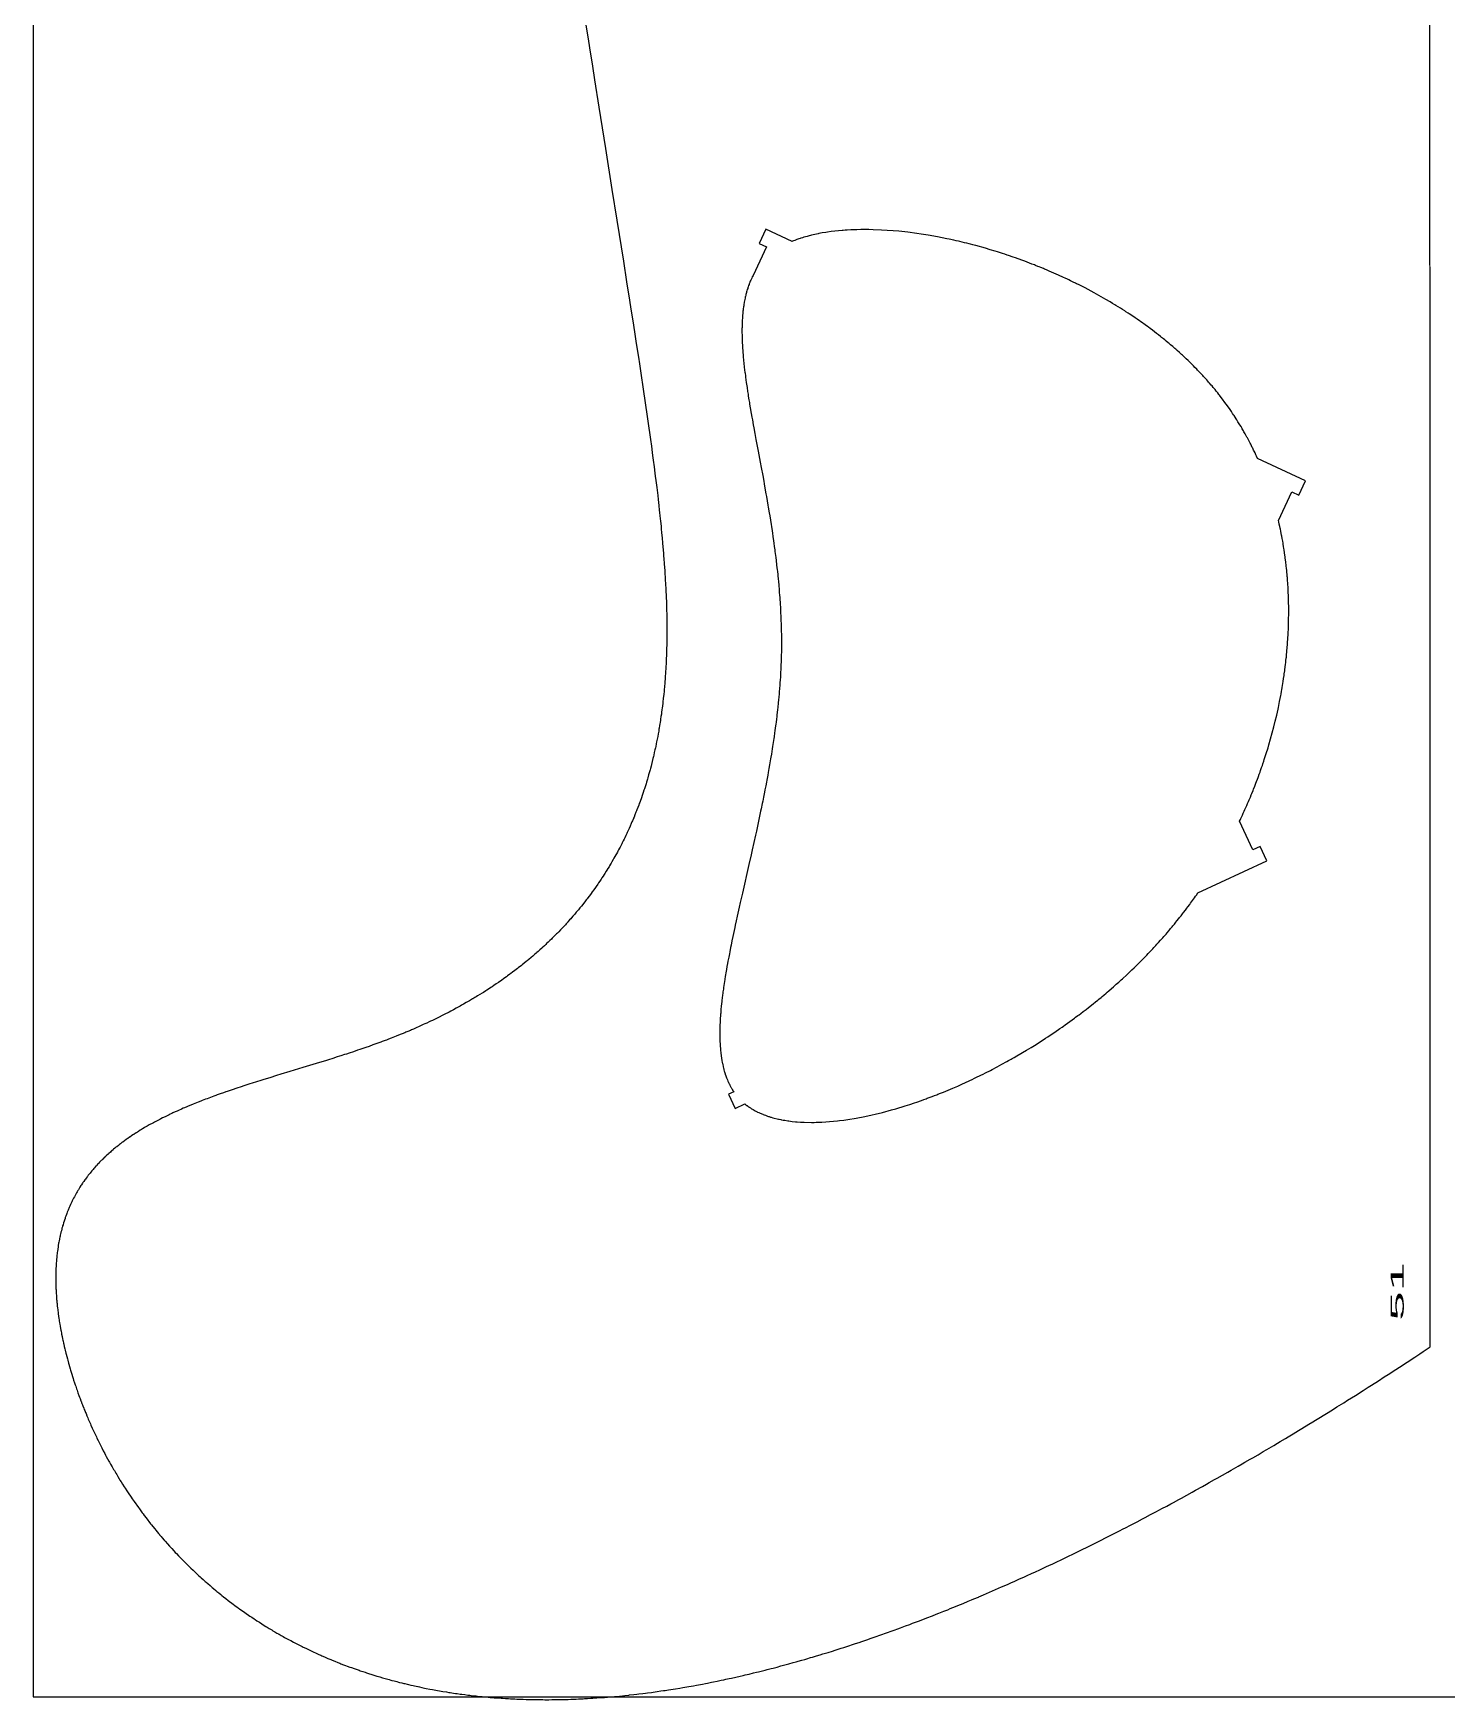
# Model space of a CAD drawing. Header units: metres. Extents: x 260 to 385, y -3 to 248.
# Drawn here: x 260.2 to 313.9, y -2.6 to 60.8 of the extents above; entities that cross this region are included whole.
import ezdxf

# ---------------------------------------------------------------- set-up
doc = ezdxf.new("R2010")
doc.units = ezdxf.units.M
doc.header["$MEASUREMENT"] = 0
doc.layers.add('1', color=7, linetype='Continuous', lineweight=0)
doc.styles.add('Style-ENGINEERING', font='ENGINEERING.shx')

msp = doc.modelspace()

# ---------------------------------------------------------------- linework, layer by layer
at = {"flags": 128}
for points in [[(385.210552, -2.443354), (385.210552, 247.556646), (260.210552, 247.556646), (260.210552, -2.443354), (385.210552, -2.443354)], [(281.215752, 61.100531), (281.299588, 60.580312), (281.355279, 60.233469), (281.466251, 59.539721), (281.549181, 59.019364), (281.714474, 57.978565), (281.961636, 56.417248), (282.208623, 54.855905), (282.39402, 53.684922), (282.641297, 52.123622), (282.764743, 51.342943), (282.874175, 50.648962), (282.928723, 50.301945), (283.010264, 49.781378), (283.091382, 49.260746), (283.131747, 49.000401), (283.212006, 48.479639), (283.251864, 48.219216), (283.304686, 47.871938), (283.330945, 47.698275), (283.370124, 47.43775), (283.421939, 47.090319), (283.447648, 46.916573), (283.485943, 46.655913), (283.53646, 46.308285), (283.53646, 46.308285), (283.561467, 46.134432), (283.598639, 45.873602), (283.647519, 45.525725), (283.671646, 45.351739), (283.707414, 45.090695), (283.738759, 44.858589), (283.754264, 44.74251), (283.777303, 44.568359), (283.811345, 44.307053), (283.841056, 44.074699), (283.855708, 43.95849), (283.877419, 43.784138), (283.90936, 43.522513), (283.933657, 43.318944), (283.945618, 43.217131), (283.963317, 43.064375), (283.989298, 42.835156), (284.008615, 42.660464), (284.01811, 42.573112), (284.032145, 42.442076), (284.05271, 42.245504), (284.07267, 42.048909), (284.082414, 41.950603), (284.097482, 41.795242), (284.104861, 41.717555), (284.115729, 41.601018), (284.131569, 41.426194), (284.146837, 41.251349), (284.15425, 41.163918), (284.167053, 41.008471), (284.17327, 40.930741), (284.18236, 40.814136), (284.195447, 40.639208), (284.207856, 40.464254), (284.213799, 40.376767), (284.223921, 40.221218), (284.228763, 40.143436), (284.235747, 40.026751), (284.245576, 39.851699), (284.254603, 39.676617), (284.258807, 39.589064), (284.266576, 39.413935), (284.270133, 39.326357), (284.275047, 39.194975), (284.2802, 39.039238), (284.282499, 38.961358), (284.285592, 38.844526), (284.288253, 38.727677), (284.28942, 38.669246), (284.291419, 38.552372), (284.29225, 38.493929), (284.293283, 38.406256), (284.294478, 38.250368), (284.294763, 38.172412), (284.294792, 38.055463), (284.294335, 37.938495), (284.293922, 37.880005), (284.292721, 37.763009), (284.291931, 37.704504), (284.290507, 37.616738), (284.288155, 37.499699), (284.286783, 37.441172), (284.284476, 37.353372), (284.280449, 37.221651), (284.276414, 37.107798), (284.2742, 37.050863), (284.270631, 36.965452), (284.264714, 36.837315), (284.258107, 36.70915), (284.254541, 36.645058), (284.246878, 36.516852), (284.242777, 36.452739), (284.236286, 36.356556), (284.23455, 36.331822), (284.226501, 36.221872), (284.222276, 36.166942), (284.215682, 36.084604), (284.205216, 35.961227), (284.194049, 35.838007), (284.1882, 35.776456), (284.175967, 35.653474), (284.169581, 35.592044), (284.15966, 35.499975), (284.145792, 35.37736), (284.138581, 35.316115), (284.127415, 35.224325), (284.115825, 35.13263), (284.109871, 35.086818), (284.093469, 34.964771), (284.08498, 34.903812), (284.071883, 34.812455), (284.058347, 34.721197), (284.051413, 34.675605), (284.037213, 34.584495), (284.029944, 34.538978), (284.018831, 34.470749), (284.003648, 34.380044), (283.995886, 34.334729), (283.984029, 34.266805), (283.965758, 34.165028), (283.946902, 34.063382), (283.937253, 34.012609), (283.917507, 33.911162), (283.90741, 33.860489), (283.891982, 33.784543), (283.87088, 33.6834), (283.860101, 33.63288), (283.843643, 33.557165), (283.818305, 33.443737), (283.79512, 33.343062), (283.783291, 33.292777), (283.765253, 33.217416), (283.737523, 33.104524), (283.708982, 32.991815), (283.694405, 32.935529), (283.667981, 32.83558), (283.654523, 32.78566), (283.634028, 32.710849), (283.602585, 32.598791), (283.570295, 32.486922), (283.55383, 32.431059), (283.520256, 32.319478), (283.503145, 32.26376), (283.477069, 32.180275), (283.442201, 32.07119), (283.424448, 32.01672), (283.397417, 31.935103), (283.369902, 31.853595), (283.355961, 31.812882), (283.327713, 31.731539), (283.313404, 31.690908), (283.291708, 31.630015), (283.262346, 31.54892), (283.247478, 31.508415), (283.22494, 31.44771), (283.1906, 31.356772), (283.159537, 31.276059), (283.143813, 31.235745), (283.119987, 31.175328), (283.083705, 31.084824), (283.046764, 30.994467), (283.028046, 30.949344), (283.023252, 30.937857), (282.987178, 30.852312), (282.968946, 30.809664), (282.941355, 30.745846), (282.899419, 30.650466), (282.856826, 30.555503), (282.835283, 30.508179), (282.791702, 30.413842), (282.769665, 30.36683), (282.736301, 30.296508), (282.69124, 30.203111), (282.668462, 30.156568), (282.633987, 30.086951), (282.599142, 30.017568), (282.581581, 29.982965), (282.541571, 29.905018), (282.514636, 29.85322), (282.496563, 29.818762), (282.460136, 29.750024), (282.432571, 29.698625), (282.414077, 29.664433), (282.376811, 29.596228), (282.358037, 29.562213), (282.320211, 29.494362), (282.282011, 29.426748), (282.256337, 29.381804), (282.204491, 29.29223), (282.175037, 29.24203), (282.155284, 29.208637), (282.115498, 29.142028), (282.095465, 29.108813), (282.055119, 29.04256), (282.0144, 28.976543), (281.987047, 28.932663), (281.931843, 28.845219), (281.91097, 28.812536), (281.868945, 28.747348), (281.826547, 28.682396), (281.798075, 28.639226), (281.740632, 28.553202), (281.697115, 28.48896), (281.667896, 28.446263), (281.608961, 28.361185), (281.579244, 28.318804), (281.519314, 28.234357), (281.458721, 28.150331), (281.417957, 28.094547), (281.390617, 28.057461), (281.335545, 27.98354), (281.28867, 27.921427), (281.265093, 27.890459), (281.229552, 27.844118), (281.175847, 27.774857), (281.121669, 27.705896), (281.094402, 27.671527), (281.046997, 27.612302), (281.046997, 27.612302), (281.023161, 27.582774), (280.987242, 27.538587), (280.93299, 27.472542), (280.87829, 27.406782), (280.850772, 27.374008), (280.795399, 27.308675), (280.767545, 27.276114), (280.725552, 27.227408), (280.669168, 27.162714), (280.640807, 27.130475), (280.598055, 27.082249), (280.533452, 27.010211), (280.525105, 27.000975), (280.472076, 26.942682), (280.436568, 26.904013), (280.36518, 26.827132), (280.329302, 26.788921), (280.257177, 26.712953), (280.184564, 26.637589), (280.135886, 26.58768), (280.103314, 26.554555), (280.037886, 26.488658), (279.975553, 26.426661), (279.933809, 26.385562), (279.905896, 26.358266), (279.849872, 26.30392), (279.80768, 26.263376), (279.77947, 26.236448), (279.722852, 26.182836), (279.694444, 26.156152), (279.637433, 26.103027), (279.580162, 26.050224), (279.541837, 26.0152), (279.464842, 25.945578), (279.399523, 25.887274), (279.355796, 25.848628), (279.326565, 25.822963), (279.267913, 25.771868), (279.223757, 25.733752), (279.194241, 25.70844), (279.13502, 25.658048), (279.045717, 25.583044), (278.98587, 25.533427), (278.945833, 25.50052), (278.865431, 25.435115), (278.79725, 25.380351), (278.751623, 25.344055), (278.659957, 25.271973), (278.613919, 25.236187), (278.521434, 25.165119), (278.428408, 25.094721), (278.36609, 25.04816), (278.324413, 25.017283), (278.240741, 24.955922), (278.193491, 24.921634), (278.098594, 24.853551), (278.003169, 24.786121), (277.939261, 24.741527), (277.896527, 24.711958), (277.810751, 24.6532), (277.713763, 24.587702), (277.648819, 24.544391), (277.605396, 24.515673), (277.518248, 24.458612), (277.452623, 24.416142), (277.408748, 24.387983), (277.3207, 24.332035), (277.276526, 24.304246), (277.187884, 24.249032), (277.098848, 24.194306), (277.039273, 24.15809), (276.99946, 24.134065), (276.919605, 24.086299), (276.908923, 24.079952), (276.871309, 24.057682), (276.795955, 24.013434), (276.720434, 23.969573), (276.669995, 23.940546), (276.568899, 23.883), (276.492886, 23.840282), (276.442121, 23.812012), (276.340377, 23.755967), (276.2894, 23.728191), (276.187234, 23.673126), (276.084791, 23.618705), (276.016343, 23.582779), (275.970644, 23.558984), (275.879086, 23.511765), (275.800853, 23.471894), (275.748613, 23.445509), (275.64393, 23.39321), (275.591489, 23.367293), (275.486407, 23.315919), (275.381063, 23.265155), (275.31069, 23.231648), (275.26371, 23.209457), (275.169599, 23.165428), (275.090037, 23.128641), (275.036917, 23.104298), (274.93049, 23.056048), (274.877183, 23.03214), (274.770385, 22.98475), (274.663344, 22.937925), (274.591849, 22.90702), (274.544126, 22.886553), (274.448541, 22.845947), (274.377852, 22.816246), (274.33067, 22.796575), (274.236173, 22.757543), (274.188858, 22.738181), (274.094097, 22.699763), (273.999161, 22.661749), (273.935775, 22.636629), (273.808774, 22.586918), (273.716738, 22.551402), (273.634799, 22.520131), (273.580107, 22.499437), (273.470568, 22.458408), (273.415724, 22.438067), (273.305889, 22.397725), (273.195867, 22.357819), (273.122418, 22.331449), (272.975288, 22.279246), (272.856104, 22.237537), (272.776546, 22.209968), (272.617194, 22.155377), (272.537406, 22.128342), (272.377617, 22.074763), (272.217563, 22.0218), (272.110722, 21.98681), (272.039437, 21.963617), (271.896737, 21.917533), (271.849587, 21.902402), (271.765731, 21.875603), (271.5979, 21.822367), (271.429926, 21.769574), (271.317872, 21.734598), (271.093614, 21.665104), (270.967394, 21.626245), (270.714825, 21.548926), (270.46213, 21.471992), (269.956586, 21.318601), (269.619623, 21.216138), (269.451211, 21.164691), (269.198728, 21.087105), (268.974477, 21.017591), (268.862428, 20.982599), (268.694466, 20.929769), (268.526652, 20.876481), (268.442807, 20.849647), (268.293859, 20.801602), (268.219442, 20.777405), (268.107892, 20.740876), (267.94075, 20.685521), (267.773844, 20.629438), (267.690486, 20.601104), (267.579446, 20.563003), (267.523973, 20.54381), (267.440824, 20.514834), (267.316241, 20.470934), (267.205651, 20.431452), (267.15041, 20.411541), (267.067621, 20.381455), (266.943605, 20.335811), (266.819799, 20.289521), (266.757978, 20.266123), (266.634507, 20.218801), (266.572859, 20.19487), (266.480502, 20.158622), (266.353095, 20.107809), (266.289546, 20.082098), (266.194424, 20.043137), (266.099551, 20.003688), (266.05221, 19.983776), (265.957726, 19.943564), (265.910584, 19.923261), (265.840002, 19.892554), (265.732752, 19.845165), (265.67927, 19.821193), (265.599229, 19.784877), (265.519412, 19.748123), (265.479589, 19.729577), (265.408939, 19.696324), (265.373684, 19.679559), (265.320891, 19.654237), (265.241909, 19.615849), (265.163179, 19.576967), (265.123912, 19.557336), (265.054265, 19.522117), (265.019522, 19.504352), (264.967507, 19.477506), (264.889718, 19.436784), (264.812213, 19.395504), (264.77357, 19.37465), (264.705055, 19.337218), (264.670887, 19.318327), (264.619748, 19.289767), (264.543302, 19.246417), (264.543302, 19.246417), (264.467176, 19.202439), (264.429236, 19.180209), (264.361993, 19.140287), (264.328472, 19.120128), (264.27832, 19.08964), (264.203385, 19.043332), (264.128811, 18.996317), (264.091662, 18.972539), (264.026879, 18.930484), (263.994597, 18.909242), (263.946313, 18.877104), (263.874208, 18.828271), (263.86394, 18.821232), (263.807362, 18.782066), (263.779214, 18.762332), (263.737169, 18.732541), (263.674505, 18.687419), (263.612332, 18.641768), (263.581433, 18.618742), (263.520012, 18.572283), (263.489493, 18.548848), (263.443955, 18.513435), (263.382743, 18.464965), (263.352342, 18.44051), (263.306997, 18.40355), (263.261967, 18.366252), (263.23957, 18.347476), (263.195016, 18.309666), (263.17286, 18.29063), (263.139778, 18.261914), (263.081421, 18.210372), (263.052464, 18.184363), (263.009307, 18.145049), (262.96649, 18.105371), (262.945209, 18.085393), (262.902908, 18.04516), (262.881887, 18.024903), (262.850521, 17.99434), (262.813604, 17.957841), (262.795252, 17.939477), (262.767856, 17.911789), (262.727064, 17.869931), (262.686637, 17.82768), (262.666563, 17.806405), (262.626693, 17.763555), (262.606899, 17.741978), (262.577386, 17.709422), (262.535135, 17.661989), (262.514179, 17.638089), (262.482959, 17.60201), (262.436615, 17.547368), (262.390863, 17.492091), (262.368211, 17.464212), (262.323359, 17.407966), (262.301162, 17.379597), (262.268155, 17.336734), (262.252214, 17.315734), (262.220663, 17.273572), (262.189551, 17.231195), (262.169054, 17.202824), (262.128645, 17.145796), (262.09885, 17.102774), (262.07923, 17.073973), (262.040573, 17.016086), (262.021537, 16.986999), (261.984046, 16.92854), (261.947332, 16.869701), (261.923287, 16.830264), (261.907448, 16.803879), (261.876229, 16.750884), (261.854419, 16.713047), (261.84005, 16.687739), (261.811722, 16.636921), (261.797763, 16.611412), (261.770255, 16.560193), (261.743293, 16.508706), (261.72562, 16.474234), (261.713973, 16.451187), (261.691, 16.404934), (261.67195, 16.365745), (261.659419, 16.339536), (261.634763, 16.286919), (261.622638, 16.260511), (261.598792, 16.207498), (261.575485, 16.15422), (261.560245, 16.118556), (261.550218, 16.094714), (261.530481, 16.046876), (261.520498, 16.022199), (261.500867, 15.97268), (261.481681, 15.922943), (261.469138, 15.889664), (261.444643, 15.822816), (261.426788, 15.772426), (261.415131, 15.738713), (261.392404, 15.670999), (261.381334, 15.636998), (261.359779, 15.568709), (261.339003, 15.500038), (261.325583, 15.454047), (261.316828, 15.423292), (261.299776, 15.361557), (261.298149, 15.355532), (261.290638, 15.327402), (261.27603, 15.271105), (261.261966, 15.214759), (261.252889, 15.177168), (261.24697, 15.152096), (261.235445, 15.101922), (261.225897, 15.058886), (261.219699, 15.03018), (261.207701, 14.972731), (261.2019, 14.943989), (261.190688, 14.886469), (261.179993, 14.828902), (261.173147, 14.790499), (261.160125, 14.71363), (261.15319, 14.670356), (261.14872, 14.641493), (261.140147, 14.583733), (261.136042, 14.554837), (261.128192, 14.497011), (261.120817, 14.439142), (261.116162, 14.400539), (261.10747, 14.323277), (261.102939, 14.279785), (261.100061, 14.250777), (261.094642, 14.19273), (261.0921, 14.163691), (261.087349, 14.105584), (261.083036, 14.047437), (261.080403, 14.00865), (261.075708, 13.931024), (261.073399, 13.887329), (261.071991, 13.858188), (261.069488, 13.799876), (261.068392, 13.770706), (261.066508, 13.712338), (261.06503, 13.653933), (261.064269, 13.614976), (261.063278, 13.537015), (261.062987, 13.471185), (261.063066, 13.427274), (261.063875, 13.339393), (261.064601, 13.295423), (261.066688, 13.207424), (261.069611, 13.119348), (261.072018, 13.060588), (261.073824, 13.021396), (261.077913, 12.942967), (261.078618, 12.930555), (261.081163, 12.887825), (261.086797, 12.802488), (261.09314, 12.717312), (261.097755, 12.660616), (261.101002, 12.622856), (261.107895, 12.54743), (261.112139, 12.503688), (261.12115, 12.416325), (261.130848, 12.329119), (261.137687, 12.271067), (261.14241, 12.232403), (261.152244, 12.155163), (261.158, 12.111766), (261.169989, 12.025082), (261.182602, 11.938541), (261.191353, 11.880924), (261.197336, 11.842548), (261.209657, 11.765875), (261.216793, 11.722793), (261.2315, 11.636729), (261.246781, 11.550796), (261.257281, 11.493578), (261.264419, 11.455464), (261.27902, 11.379311), (261.287422, 11.336518), (261.304627, 11.251024), (261.322361, 11.16565), (261.334473, 11.1088), (261.342675, 11.070929), (261.35938, 10.995255), (261.368952, 10.952729), (261.388469, 10.867762), (261.408483, 10.782908), (261.422098, 10.7264), (261.44998, 10.613534), (261.460658, 10.57126), (261.482374, 10.486794), (261.504568, 10.402437), (261.519628, 10.346259), (261.550377, 10.234047), (261.562123, 10.192016), (261.585965, 10.108035), (261.610272, 10.024159), (261.626734, 9.968301), (261.660271, 9.856725), (261.673058, 9.814931), (261.698974, 9.731423), (261.698974, 9.731423), (261.725345, 9.648018), (261.743178, 9.592473), (261.779448, 9.481519), (261.804557, 9.40621), (261.821502, 9.35605), (261.855884, 9.255844), (261.87332, 9.205796), (261.908683, 9.105813), (261.944699, 9.00598), (261.969071, 8.939506), (261.98548, 8.895227), (262.018682, 8.806757), (262.023067, 8.795183), (262.056944, 8.706598), (262.079782, 8.64769), (262.095119, 8.608485), (262.126064, 8.530231), (262.149506, 8.471679), (262.165246, 8.43271), (262.196992, 8.354928), (262.212998, 8.316115), (262.245274, 8.238646), (262.277903, 8.161382), (262.29985, 8.109988), (262.34421, 8.007473), (262.379359, 7.927497), (262.403001, 7.874304), (262.450788, 7.768211), (262.474933, 7.715312), (262.523722, 7.609808), (262.573177, 7.504694), (262.606515, 7.434835), (262.628904, 7.388358), (262.674074, 7.295635), (262.712591, 7.217637), (262.738475, 7.16576), (262.790736, 7.062294), (262.817113, 7.010706), (262.870359, 6.907819), (262.924262, 6.805318), (262.96056, 6.737197), (262.984921, 6.691878), (263.034031, 6.601468), (263.083656, 6.511361), (263.108662, 6.466422), (263.146414, 6.399154), (263.203586, 6.298573), (263.261412, 6.198375), (263.29057, 6.148421), (263.349377, 6.048799), (263.379026, 5.999133), (263.423805, 5.924813), (263.477355, 5.83701), (263.504323, 5.793223), (263.545019, 5.727684), (263.60661, 5.629698), (263.668858, 5.532097), (263.700229, 5.483442), (263.763466, 5.386422), (263.795331, 5.338057), (263.843439, 5.265692), (263.900938, 5.180209), (263.929884, 5.137582), (263.973548, 5.073787), (264.039599, 4.97842), (264.106317, 4.883444), (264.139926, 4.836103), (264.207647, 4.741717), (264.241759, 4.694671), (264.293242, 4.624288), (264.35282, 4.543752), (264.382796, 4.503594), (264.427996, 4.443496), (264.496328, 4.35366), (264.565298, 4.2642), (264.600024, 4.219611), (264.669958, 4.130717), (264.705167, 4.086411), (264.758283, 4.020132), (264.829673, 3.932092), (264.865612, 3.888216), (264.919826, 3.82258), (264.974408, 3.757161), (265.001837, 3.724533), (265.009817, 3.715071), (265.068515, 3.645895), (265.10782, 3.599984), (265.186844, 3.50866), (265.226563, 3.463246), (265.306415, 3.372913), (265.386816, 3.283238), (265.440723, 3.22382), (265.476796, 3.18437), (265.549266, 3.105859), (265.608882, 3.042007), (265.648787, 2.999631), (265.728981, 2.915341), (265.769271, 2.873426), (265.850235, 2.790056), (265.931711, 2.707299), (265.986312, 2.652468), (266.02284, 2.616064), (266.096197, 2.54362), (266.158406, 2.482871), (266.200038, 2.442562), (266.283685, 2.362402), (266.3257, 2.322551), (266.410111, 2.243306), (266.495032, 2.16467), (266.551929, 2.112585), (266.589986, 2.078012), (266.666402, 2.009227), (266.743219, 1.940922), (266.781779, 1.90695), (266.839806, 1.856218), (266.927272, 1.780627), (267.015246, 1.705645), (267.059424, 1.668382), (267.148161, 1.594313), (267.192721, 1.557507), (267.259799, 1.502583), (267.33967, 1.437932), (267.379756, 1.405787), (267.440074, 1.357795), (267.530976, 1.286315), (267.622388, 1.215446), (267.668285, 1.18024), (267.760462, 1.110286), (267.806742, 1.075539), (267.876402, 1.023704), (267.959334, 0.962715), (268.000951, 0.932402), (268.063567, 0.88716), (268.157918, 0.819807), (268.252781, 0.753067), (268.300405, 0.719928), (268.396039, 0.65411), (268.444048, 0.621432), (268.516304, 0.572703), (268.601417, 0.515993), (268.644123, 0.487818), (268.708369, 0.445778), (268.80516, 0.383222), (268.902457, 0.321273), (268.951296, 0.290526), (269.049354, 0.229488), (269.098575, 0.199197), (269.172643, 0.154046), (269.271848, 0.094378), (269.321641, 0.064773), (269.396571, 0.020651), (269.471789, -0.023126), (269.509506, -0.044885), (269.520238, -0.051054), (269.558425, -0.072918), (269.63492, -0.116326), (269.711575, -0.159308), (269.762768, -0.187728), (269.865368, -0.244002), (269.942504, -0.285716), (269.994017, -0.313293), (270.097253, -0.367887), (270.148977, -0.394906), (270.252634, -0.44839), (270.35657, -0.501137), (270.426015, -0.535895), (270.47238, -0.558887), (270.565273, -0.604438), (270.643821, -0.642426), (270.696272, -0.667525), (270.801379, -0.717182), (270.854035, -0.741741), (270.959551, -0.790321), (271.065337, -0.838186), (271.136011, -0.8697), (271.183194, -0.890535), (271.277718, -0.931784), (271.357637, -0.966154), (271.410999, -0.988848), (271.517924, -1.033708), (271.571486, -1.055876), (271.678809, -1.099688), (271.786395, -1.142804), (271.858265, -1.171163), (271.906243, -1.189898), (272.002354, -1.22696), (272.083608, -1.257808), (272.137858, -1.278159), (272.246554, -1.318348), (272.300999, -1.338186), (272.410082, -1.377352), (272.519422, -1.415839), (272.592458, -1.441121), (272.641212, -1.457809), (272.738871, -1.490787), (272.821427, -1.518199), (272.876544, -1.536264), (272.986968, -1.571893), (272.986968, -1.571893), (273.042274, -1.589457), (273.153077, -1.624086), (273.26413, -1.658053), (273.338305, -1.680329), (273.387817, -1.695017), (273.486989, -1.724004), (273.535872, -1.738079), (273.633781, -1.765855), (273.73188, -1.793129), (273.797385, -1.811034), (273.841101, -1.822848), (273.928646, -1.84618), (274.027312, -1.871959), (274.093193, -1.888869), (274.13716, -1.90002), (274.225206, -1.92203), (274.291337, -1.938282), (274.33547, -1.948995), (274.423848, -1.970129), (274.468091, -1.980551), (274.556689, -2.001104), (274.645433, -2.021271), (274.704676, -2.034501), (274.823358, -2.060448), (274.835442, -2.063049), (274.885126, -2.073662), (274.98451, -2.094505), (275.083913, -2.114843), (275.150193, -2.128123), (275.282778, -2.154016), (275.38224, -2.172858), (275.448559, -2.185146), (275.581222, -2.209068), (275.647566, -2.220706), (275.780281, -2.243337), (275.913028, -2.265118), (276.001546, -2.279169), (276.060565, -2.28833), (276.178625, -2.306157), (276.264792, -2.318754), (276.322245, -2.326959), (276.437169, -2.34291), (276.494641, -2.350657), (276.609601, -2.365697), (276.724586, -2.380135), (276.801255, -2.389428), (276.852374, -2.395476), (276.954626, -2.407222), (277.040915, -2.416771), (277.098449, -2.422954), (277.213533, -2.434883), (277.271084, -2.440629), (277.386203, -2.45169), (277.501345, -2.462178), (277.578119, -2.468854), (277.629307, -2.473164), (277.731697, -2.48145), (277.818102, -2.488097), (277.875712, -2.492354), (277.990949, -2.50045), (278.048576, -2.504291), (278.163846, -2.51156), (278.279138, -2.518282), (278.356011, -2.522461), (278.407265, -2.525114), (278.509787, -2.5301), (278.596302, -2.533978), (278.653985, -2.536396), (278.769368, -2.540835), (278.827067, -2.542856), (278.942482, -2.546504), (279.057917, -2.54963), (279.134885, -2.551425), (279.186202, -2.552494), (279.288849, -2.554326), (279.346595, -2.555179), (279.462102, -2.556502), (279.577629, -2.557318), (279.654658, -2.557581), (279.808743, -2.557437), (279.92433, -2.556748), (280.001399, -2.556012), (280.155563, -2.553885), (280.232658, -2.552494), (280.386874, -2.549064), (280.541125, -2.544775), (280.643977, -2.541441), (280.712554, -2.53901), (280.849727, -2.533647), (280.936545, -2.529911), (280.99443, -2.527274), (281.110214, -2.521649), (281.168112, -2.518662), (281.283924, -2.51234), (281.399753, -2.505557), (281.476983, -2.50078), (281.631467, -2.490619), (281.767271, -2.481023), (281.85782, -2.474282), (281.918192, -2.469636), (282.038951, -2.45998), (282.129533, -2.452422), (282.189927, -2.447234), (282.310728, -2.436498), (282.371136, -2.430951), (282.491966, -2.419503), (282.612815, -2.407583), (282.693391, -2.399376), (282.854567, -2.382341), (282.879048, -2.379682), (283.044843, -2.361177), (283.155242, -2.348378), (283.228785, -2.339642), (283.375733, -2.321685), (283.485825, -2.307797), (283.559164, -2.29834), (283.705709, -2.278951), (283.778915, -2.269022), (283.925197, -2.248698), (284.071306, -2.227759), (284.168617, -2.213461), (284.233449, -2.20378), (284.363013, -2.184062), (284.448962, -2.170711), (284.620688, -2.143392), (284.792185, -2.115259), (284.90639, -2.096057), (284.982472, -2.083058), (285.134504, -2.056592), (285.305333, -2.026076), (285.419097, -2.005302), (285.494886, -1.991261), (285.646338, -1.962728), (285.759816, -1.940934), (285.835416, -1.926219), (285.986491, -1.896345), (286.061967, -1.881189), (286.212796, -1.850439), (286.363464, -1.819113), (286.46382, -1.797911), (286.530684, -1.783637), (286.66432, -1.754755), (286.748822, -1.736249), (286.917678, -1.698713), (287.086339, -1.66048), (287.198672, -1.634609), (287.273514, -1.617193), (287.423084, -1.581959), (287.591172, -1.541686), (287.703126, -1.514466), (287.777717, -1.496156), (287.926788, -1.459147), (288.038497, -1.431051), (288.112924, -1.41216), (288.261671, -1.373997), (288.335992, -1.354726), (288.484527, -1.315807), (288.632923, -1.27639), (288.731776, -1.249838), (288.929299, -1.196081), (289.095772, -1.150055), (289.206658, -1.119033), (289.280541, -1.098203), (289.428207, -1.056188), (289.53887, -1.024368), (289.612604, -1.003008), (289.759974, -0.959941), (289.833611, -0.938234), (289.980787, -0.894477), (290.127836, -0.850265), (290.225798, -0.82054), (290.421555, -0.760493), (290.586553, -0.709215), (290.696465, -0.674721), (290.769701, -0.651589), (290.916082, -0.604999), (291.025789, -0.569774), (291.098889, -0.546156), (291.244999, -0.498602), (291.318009, -0.474666), (291.463942, -0.426478), (291.609757, -0.377873), (291.706902, -0.345239), (291.901039, -0.279423), (292.064684, -0.223327), (292.173701, -0.185646), (292.246344, -0.1604), (292.391545, -0.109608), (292.500372, -0.071253), (292.572889, -0.04556), (292.717841, 0.006121), (292.790276, 0.032108), (292.935063, 0.084372), (293.079743, 0.137022), (293.176136, 0.172334), (293.368781, 0.243464), (293.531179, 0.304001), (293.63937, 0.344621), (293.63937, 0.344621), (293.855577, 0.426487), (293.963594, 0.46773), (294.179455, 0.55083), (294.395087, 0.634743), (294.538717, 0.691131), (294.634414, 0.72892), (294.825678, 0.804967), (294.97181, 0.863535), (295.069175, 0.902781), (295.263772, 0.981748), (295.361003, 1.021469), (295.555334, 1.101381), (295.749491, 1.181914), (295.878832, 1.235946), (295.965017, 1.272118), (296.137287, 1.344822), (296.159831, 1.354376), (296.332538, 1.427871), (296.447543, 1.477107), (296.677238, 1.576148), (296.791929, 1.62595), (297.021002, 1.726113), (297.249667, 1.827012), (297.401887, 1.894682), (297.503268, 1.939974), (297.705797, 2.030979), (297.864081, 2.102591), (297.9695, 2.150521), (298.180089, 2.246829), (298.28526, 2.295205), (298.495358, 2.3924), (298.705134, 2.490177), (298.844807, 2.555682), (298.937845, 2.599493), (299.123733, 2.687451), (299.280385, 2.762011), (299.384723, 2.811893), (299.59317, 2.91207), (299.697279, 2.962365), (299.905271, 3.063364), (300.112965, 3.164902), (300.251262, 3.232891), (300.343389, 3.278347), (300.527468, 3.369573), (300.682608, 3.446865), (300.785944, 3.498556), (300.992404, 3.602322), (301.095528, 3.654397), (301.301565, 3.758926), (301.507324, 3.863957), (301.644344, 3.934254), (301.735623, 3.981241), (301.91802, 4.075505), (302.071752, 4.155339), (302.174157, 4.208713), (302.378767, 4.315821), (302.480972, 4.369553), (302.685188, 4.477373), (302.889144, 4.585661), (303.024971, 4.658112), (303.11546, 4.706526), (303.296287, 4.803627), (303.448704, 4.885835), (303.550238, 4.940782), (303.753118, 5.051012), (303.854466, 5.106295), (304.056977, 5.217193), (304.259245, 5.32853), (304.393956, 5.402997), (304.663059, 5.552507), (304.814245, 5.636941), (304.914961, 5.693363), (305.11622, 5.806524), (305.216762, 5.863261), (305.417673, 5.977049), (305.618355, 6.09125), (305.752017, 6.167613), (306.01904, 6.320879), (306.169066, 6.407407), (306.269014, 6.465217), (306.468745, 6.581136), (306.568528, 6.639245), (306.767932, 6.755755), (306.967119, 6.872657), (307.099791, 6.950807), (307.364852, 7.107618), (307.513783, 7.196123), (307.613005, 7.255245), (307.811293, 7.37377), (307.910359, 7.433173), (308.108337, 7.552259), (308.30611, 7.671715), (308.437845, 7.751557), (308.701047, 7.911726), (308.848941, 8.002103), (308.947475, 8.062468), (309.144395, 8.183464), (309.242781, 8.244096), (309.439406, 8.365626), (309.635836, 8.487507), (309.766682, 8.568955), (310.028117, 8.732314), (310.175026, 8.824472), (310.468523, 9.009366), (310.761598, 9.195023), (310.956749, 9.319215), (311.086747, 9.402194), (311.346499, 9.568595), (311.565412, 9.709451), (311.711227, 9.803584), (312.002554, 9.992399), (312.148066, 10.087079), (312.438792, 10.276979), (312.729122, 10.467594), (312.922457, 10.595064), (313.051251, 10.680219), (313.308609, 10.850942), (313.305774, 93.049623)], [(286.838737, 20.550744), (286.635505, 20.455975), (286.889076, 19.912191), (287.264682, 20.087339), (287.28647, 20.06987), (287.301144, 20.05835), (287.330845, 20.035615), (287.345872, 20.024399), (287.376277, 20.002271), (287.407147, 19.980547), (287.427985, 19.966288), (287.470274, 19.938308), (287.486342, 19.927999), (287.51882, 19.907683), (287.551751, 19.887768), (287.573955, 19.874714), (287.61896, 19.849138), (287.653233, 19.830422), (287.676327, 19.818166), (287.723101, 19.794184), (287.74678, 19.782458), (287.794714, 19.759535), (287.843413, 19.737315), (287.943082, 19.69498), (287.962103, 19.687354), (288.000459, 19.672396), (288.039229, 19.65783), (288.065305, 19.648338), (288.118004, 19.629874), (288.158003, 19.616481), (288.184893, 19.607769), (288.239208, 19.590864), (288.266632, 19.582671), (288.322007, 19.566801), (288.378079, 19.551619), (288.49229, 19.523314), (288.535821, 19.513405), (288.565052, 19.507013), (288.624015, 19.494739), (288.653746, 19.488857), (288.713701, 19.477602), (288.774309, 19.467026), (288.897456, 19.447901), (288.92864, 19.443541), (288.99148, 19.435325), (289.054942, 19.42778), (289.183709, 19.414697), (289.248999, 19.409157), (289.381362, 19.400068), (289.516056, 19.393627), (289.792223, 19.388639), (289.827364, 19.388752), (289.898048, 19.389466), (289.969264, 19.390831), (290.11327, 19.395506), (290.186045, 19.398813), (290.333106, 19.407359), (290.482138, 19.41847), (290.785902, 19.448339), (290.862991, 19.457391), (291.018502, 19.477384), (291.175743, 19.499887), (291.495204, 19.552377), (291.820948, 19.614762), (292.48958, 19.768826), (292.831613, 19.860311), (293.004373, 19.909624), (293.353111, 20.01533), (293.528983, 20.071698), (293.705785, 20.130394), (293.794519, 20.160611), (293.972617, 20.222775), (294.061969, 20.25472), (294.151513, 20.287237), (294.196355, 20.303709), (294.376173, 20.371025), (294.466339, 20.405534), (294.556667, 20.44061), (294.601891, 20.458359), (294.692451, 20.49428), (294.737786, 20.512452), (294.805856, 20.539972), (295.170132, 20.692053), (295.352963, 20.771424), (295.536185, 20.852999), (295.627925, 20.894609), (295.811633, 20.979467), (295.903586, 21.022712), (295.995598, 21.066499), (296.041623, 21.088595), (296.225834, 21.178326), (296.317994, 21.223997), (296.410183, 21.270204), (296.456285, 21.293507), (296.548502, 21.340513), (296.594615, 21.364215), (296.663788, 21.400017), (296.848249, 21.496943), (296.940466, 21.546195), (297.032666, 21.595973), (297.078758, 21.621058), (297.17092, 21.67162), (297.216988, 21.697096), (297.286073, 21.735555), (297.378149, 21.787287), (297.424169, 21.813347), (297.493174, 21.852679), (297.59662, 21.912221), (297.963699, 22.129177), (298.146715, 22.240708), (298.329312, 22.354257), (298.420437, 22.411786), (298.602305, 22.528341), (298.693035, 22.587365), (298.78362, 22.646884), (298.828856, 22.676829), (299.009405, 22.797841), (299.09943, 22.859083), (299.189281, 22.920814), (299.234138, 22.951862), (299.323714, 23.014323), (299.368431, 23.045735), (299.435414, 23.09308), (299.613478, 23.220662), (299.702193, 23.285173), (299.790689, 23.350162), (299.834852, 23.382836), (299.923006, 23.44854), (299.966994, 23.481571), (300.032864, 23.531338), (300.120476, 23.598108), (300.164188, 23.63167), (300.229636, 23.682233), (300.327533, 23.758573), (300.500731, 23.895747), (300.586912, 23.965032), (300.672806, 24.03478), (300.715643, 24.069827), (300.801093, 24.140266), (300.843704, 24.175658), (300.907477, 24.228961), (300.992234, 24.300432), (301.034493, 24.336338), (301.09773, 24.39041), (301.192239, 24.471998), (301.275892, 24.545), (301.317591, 24.58167), (301.379977, 24.636887), (301.473187, 24.720184), (301.565944, 24.804047), (301.61215, 24.84619), (301.775485, 24.997169), (301.856583, 25.073321), (301.937292, 25.149914), (301.977499, 25.188374), (302.057612, 25.265623), (302.097518, 25.304411), (302.157184, 25.362797), (302.236376, 25.441025), (302.275815, 25.480302), (302.334774, 25.539418), (302.422761, 25.628548), (302.500508, 25.708229), (302.539215, 25.748231), (302.597068, 25.808433), (302.683369, 25.899184), (302.769091, 25.990472), (302.811731, 26.036317), (302.887167, 26.118147), (302.924707, 26.159219), (302.980791, 26.221025), (303.064406, 26.314173), (303.147397, 26.407848), (303.188656, 26.454882), (303.270695, 26.549343), (303.311472, 26.596769), (303.372333, 26.668152), (303.416127, 26.719971), (303.445216, 26.754601), (303.503134, 26.824063), (303.531963, 26.858893), (303.589361, 26.928753), (303.646413, 26.998876), (303.684254, 27.04577), (303.759472, 27.139902), (303.78752, 27.175319), (303.843352, 27.246345), (303.898834, 27.317623), (303.935628, 27.365281), (304.008748, 27.460928), (304.063178, 27.532951), (304.099269, 27.581102), (304.170981, 27.677726), (304.206602, 27.726198), (304.277371, 27.823458), (304.34751, 27.921136), (304.393919, 27.986483), (304.424702, 28.030149), (304.485892, 28.117721), (304.485892, 28.117721), (307.100423, 29.336897), (306.846852, 29.880681), (306.57496, 29.753896), (306.067818, 30.841465), (306.0966, 30.901942), (306.115671, 30.942305), (306.153527, 31.023139), (306.172313, 31.063609), (306.2096, 31.144655), (306.246507, 31.225839), (306.2709, 31.280037), (306.319177, 31.388613), (306.337106, 31.429389), (306.372677, 31.511039), (306.407866, 31.592818), (306.431112, 31.647407), (306.477091, 31.75675), (306.511127, 31.838899), (306.533603, 31.893732), (306.578042, 32.003553), (306.600004, 32.058541), (306.643411, 32.168666), (306.686129, 32.278986), (306.769492, 32.500194), (306.784814, 32.541752), (306.815165, 32.624942), (306.845125, 32.70823), (306.86488, 32.763809), (306.903869, 32.87509), (306.932653, 32.958658), (306.951623, 33.014419), (306.989038, 33.126057), (307.007483, 33.181933), (307.043846, 33.293794), (307.079505, 33.405796), (307.148707, 33.630205), (307.182246, 33.742601), (307.247196, 33.967748), (307.368539, 34.419317), (307.424909, 34.645652), (307.478396, 34.872299), (307.504055, 34.985725), (307.52899, 35.099213), (307.541184, 35.155979), (307.588144, 35.383168), (307.61053, 35.49683), (307.632185, 35.61053), (307.642737, 35.667392), (307.663292, 35.781138), (307.673294, 35.83802), (307.687953, 35.923354), (307.725014, 36.150953), (307.742436, 36.264765), (307.759117, 36.378579), (307.76718, 36.435485), (307.782747, 36.549291), (307.790252, 36.606191), (307.801159, 36.691532), (307.81505, 36.805305), (307.821715, 36.862183), (307.831361, 36.947486), (307.840586, 37.032773), (307.845041, 37.07541), (307.856402, 37.189081), (307.861801, 37.245901), (307.869546, 37.33111), (307.876867, 37.416292), (307.880368, 37.458872), (307.887051, 37.544009), (307.890233, 37.586565), (307.894807, 37.650383), (307.902345, 37.763788), (307.905829, 37.820465), (307.910699, 37.905447), (307.915141, 37.990386), (307.917201, 38.032839), (307.920999, 38.11771), (307.922738, 38.160128), (307.925143, 38.223731), (307.927973, 38.308491), (307.929227, 38.350851), (307.930905, 38.414366), (307.932967, 38.509579), (307.935666, 38.734967), (307.935859, 38.847492), (307.935278, 38.959896), (307.934698, 39.016052), (307.932955, 39.128267), (307.931792, 39.184325), (307.929684, 39.268347), (307.926191, 39.380254), (307.924153, 39.436154), (307.920729, 39.519933), (307.916865, 39.603627), (307.914768, 39.645441), (307.908638, 39.756837), (307.905279, 39.812473), (307.899872, 39.89585), (307.894022, 39.979132), (307.890931, 40.020736), (307.884417, 40.103869), (307.880993, 40.145398), (307.87565, 40.207644), (307.865532, 40.318157), (307.860177, 40.373342), (307.851772, 40.45603), (307.842921, 40.538607), (307.838328, 40.579853), (307.828806, 40.662259), (307.823877, 40.703419), (307.816273, 40.765103), (307.805743, 40.847244), (307.800309, 40.888269), (307.791947, 40.949749), (307.778931, 41.041837), (307.762765, 41.150771), (307.754381, 41.205152), (307.741428, 41.286613), (307.728023, 41.36794), (307.721151, 41.408553), (307.707066, 41.489676), (307.699854, 41.530185), (307.688822, 41.590884), (307.673715, 41.67169), (307.665991, 41.712039), (307.654191, 41.772494), (307.63601, 41.863022), (307.619364, 41.943332), (307.610869, 41.98343), (307.597913, 42.043506), (307.577996, 42.133455), (307.557497, 42.223206), (307.54703, 42.268005), (308.054172, 43.355575), (308.326064, 43.228789), (308.579635, 43.772574), (306.752361, 44.624646), (306.709032, 44.7198), (306.687067, 44.76723), (306.653741, 44.83819), (306.619963, 44.908927), (306.602903, 44.944211), (306.568444, 45.014609), (306.551044, 45.049722), (306.524731, 45.102284), (306.489248, 45.172164), (306.471336, 45.207017), (306.444254, 45.259186), (306.40315, 45.33719), (306.366127, 45.406274), (306.347444, 45.440726), (306.319205, 45.492291), (306.276363, 45.569382), (306.23294, 45.646162), (306.211011, 45.684435), (306.171666, 45.752281), (306.151821, 45.78611), (306.121837, 45.836735), (306.076376, 45.912406), (306.03033, 45.987753), (306.007088, 46.025304), (305.960164, 46.100159), (305.936482, 46.137463), (305.900685, 46.193263), (305.857831, 46.259153), (305.836229, 46.291997), (305.80361, 46.341139), (305.754189, 46.414568), (305.704179, 46.487653), (305.678953, 46.524065), (305.628057, 46.59663), (305.602387, 46.63278), (305.563606, 46.686841), (305.511378, 46.758612), (305.485042, 46.794363), (305.445259, 46.847822), (305.384958, 46.927628), (305.335828, 46.991591), (305.302806, 47.034067), (305.280671, 47.062309), (305.236119, 47.118617), (305.202457, 47.160692), (305.179899, 47.188668), (305.134504, 47.244442), (305.111667, 47.272239), (305.065718, 47.327656), (305.019404, 47.382834), (304.988326, 47.419487), (304.925691, 47.492475), (304.89018, 47.533344), (304.866395, 47.560515), (304.81856, 47.614678), (304.794512, 47.64167), (304.746153, 47.695473), (304.697449, 47.749037), (304.664789, 47.784613), (304.599016, 47.855445), (304.574196, 47.881896), (304.574196, 47.881896), (304.524306, 47.934619), (304.474083, 47.987101), (304.440418, 48.021955), (304.372651, 48.091341), (304.321449, 48.143099), (304.287135, 48.17747), (304.218084, 48.24589), (304.183349, 48.279938), (304.113461, 48.347711), (304.043024, 48.415053), (303.90053, 48.548439), (303.86007, 48.585642), (303.778654, 48.659637), (303.696584, 48.733082), (303.641512, 48.78174), (303.60464, 48.814042), (303.530522, 48.878321), (303.446549, 48.950113), (303.390226, 48.997668), (303.352527, 49.029235), (303.276772, 49.09204), (303.219647, 49.138856), (303.181418, 49.169931), (303.104616, 49.23175), (303.066044, 49.262495), (302.988563, 49.323656), (302.910638, 49.384377), (302.753486, 49.504497), (302.66434, 49.571289), (302.604618, 49.615506), (302.564675, 49.644846), (302.484484, 49.703193), (302.424079, 49.746663), (302.383685, 49.775504), (302.302606, 49.832853), (302.261922, 49.861361), (302.180269, 49.918043), (302.098244, 49.97428), (301.9331, 50.085415), (301.870805, 50.12663), (301.829166, 50.153967), (301.745631, 50.208304), (301.703737, 50.235305), (301.619699, 50.28897), (301.535335, 50.342186), (301.365655, 50.447269), (301.323042, 50.473258), (301.237591, 50.524898), (301.151844, 50.576086), (300.979492, 50.677106), (300.892902, 50.726936), (300.718925, 50.825235), (300.543935, 50.921715), (300.191135, 51.109198), (300.141241, 51.134975), (300.041256, 51.186096), (299.941018, 51.236635), (299.874057, 51.270004), (299.829358, 51.292107), (299.739822, 51.335967), (299.638884, 51.384758), (299.571473, 51.416961), (299.52648, 51.438286), (299.436377, 51.480588), (299.368698, 51.51201), (299.323533, 51.532814), (299.233095, 51.574074), (299.187823, 51.59453), (299.097182, 51.635094), (299.006413, 51.675193), (298.824521, 51.753994), (298.722017, 51.7975), (298.653611, 51.826175), (298.607978, 51.845146), (298.516645, 51.882737), (298.448091, 51.910623), (298.402364, 51.929067), (298.310854, 51.965604), (298.265074, 51.983696), (298.173467, 52.019528), (298.081803, 52.054889), (297.898333, 52.124199), (297.829491, 52.149703), (297.783587, 52.166559), (297.69176, 52.199915), (297.645838, 52.216415), (297.553983, 52.249061), (297.462118, 52.281233), (297.278387, 52.344152), (297.232459, 52.359585), (297.140615, 52.390093), (297.048792, 52.420125), (296.865238, 52.478756), (296.773522, 52.507354), (296.590243, 52.563115), (296.407217, 52.616955), (296.042147, 52.718861), (295.973869, 52.737108), (295.928385, 52.749122), (295.837503, 52.772788), (295.792107, 52.784438), (295.701409, 52.807377), (295.610841, 52.82983), (295.430127, 52.873278), (295.385041, 52.883836), (295.294986, 52.904586), (295.205094, 52.924849), (295.025824, 52.963909), (294.93646, 52.982705), (294.758309, 53.018828), (294.580974, 53.052986), (294.228974, 53.115394), (294.14157, 53.129761), (293.967528, 53.157011), (293.794552, 53.182277), (293.452019, 53.226841), (293.114418, 53.263417), (292.455786, 53.312465), (292.135645, 53.324867), (291.978064, 53.328023), (291.668155, 53.328219), (291.515939, 53.325252), (291.365623, 53.320235), (291.291195, 53.316957), (291.143833, 53.308857), (291.070913, 53.304035), (290.99851, 53.298697), (290.962504, 53.295834), (290.679276, 53.268279), (290.540963, 53.251392), (290.404926, 53.232425), (290.337778, 53.222161), (290.205257, 53.200067), (290.139899, 53.188236), (290.075151, 53.175883), (290.043008, 53.169509), (289.915998, 53.142706), (289.853441, 53.128517), (289.791527, 53.113803), (289.760812, 53.106248), (289.699873, 53.090744), (289.66965, 53.082795), (289.624627, 53.070624), (289.50641, 53.036715), (289.44832, 53.018968), (289.390919, 53.000691), (289.362479, 52.991354), (289.306124, 52.972283), (289.278211, 52.962548), (289.236674, 52.947697), (289.181917, 52.927431), (289.154809, 52.917098), (289.114487, 52.90135), (289.074576, 52.885302), (289.054776, 52.877166), (288.059918, 53.341076), (287.806347, 52.797291), (288.078239, 52.670505), (287.571097, 51.582936), (287.553778, 51.549338), (287.54246, 51.526774), (287.520367, 51.481251), (287.50959, 51.458292), (287.488572, 51.411983), (287.468262, 51.365154), (287.455112, 51.333646), (287.446517, 51.312513), (287.429739, 51.269941), (287.42054, 51.245816), (287.402654, 51.197183), (287.385447, 51.148039), (287.374348, 51.114995), (287.367113, 51.09284), (287.353037, 51.048232), (287.337821, 50.997573), (287.328039, 50.963523), (287.321677, 50.940699), (287.309334, 50.894758), (287.300406, 50.860045), (287.294611, 50.836781), (287.283393, 50.789962), (287.277969, 50.766407), (287.267488, 50.719007), (287.257492, 50.671222), (287.238937, 50.574504), (287.23406, 50.547028), (287.224748, 50.491716), (287.216023, 50.435928), (287.210528, 50.398472), (287.207006, 50.373384), (287.200302, 50.32293), (287.193293, 50.265725), (287.188931, 50.227329), (287.186161, 50.201616), (287.180945, 50.149916), (287.177316, 50.110901), (287.17503, 50.084778), (287.170777, 50.032258), (287.170777, 50.032258), (287.168808, 50.005863), (287.165183, 49.952802), (287.161971, 49.899382), (287.156766, 49.791472), (287.154541, 49.73015), (287.153334, 49.689022), (287.151577, 49.606173), (287.151022, 49.564455), (287.150549, 49.480435), (287.150912, 49.39564), (287.151611, 49.338683), (287.154083, 49.223752), (287.155374, 49.180305), (287.158537, 49.092846), (287.162465, 49.004639), (287.1655, 48.945421), (287.172547, 48.826003), (287.178669, 48.735587), (287.18314, 48.674906), (287.192996, 48.552583), (287.198372, 48.490946), (287.209993, 48.366726), (287.222743, 48.241259), (287.251477, 47.986635), (287.260303, 47.914148), (287.266362, 47.865612), (287.27889, 47.768038), (287.285356, 47.719), (287.29868, 47.620429), (287.312515, 47.521201), (287.322014, 47.454687), (287.341651, 47.320796), (287.364723, 47.168811), (287.380655, 47.066697), (287.391511, 46.998274), (287.413767, 46.8606), (287.430916, 46.756628), (287.442557, 46.686975), (287.466318, 46.546865), (287.503086, 46.334717), (287.528292, 46.191983), (287.545382, 46.096256), (287.5802, 45.903449), (287.600131, 45.794214), (287.640662, 45.574081), (287.681978, 45.35177), (287.766453, 44.900802), (287.842915, 44.493084), (287.881393, 44.28689), (287.939164, 43.974772), (287.977583, 43.764856), (287.99673, 43.659359), (288.02534, 43.500451), (288.063222, 43.287359), (288.082024, 43.180301), (288.110021, 43.019086), (288.137739, 42.857129), (288.15148, 42.775877), (288.187699, 42.558329), (288.205555, 42.449084), (288.23199, 42.28464), (288.257973, 42.119516), (288.270783, 42.036704), (288.296016, 41.870586), (288.30843, 41.787284), (288.326783, 41.662032), (288.350731, 41.494481), (288.36247, 41.410474), (288.379771, 41.284179), (288.396688, 41.157548), (288.404998, 41.094108), (288.433707, 40.867886), (288.44755, 40.754397), (288.467645, 40.583703), (288.480578, 40.469605), (288.486901, 40.412467), (288.496203, 40.326651), (288.508256, 40.212027), (288.514129, 40.15463), (288.522745, 40.068428), (288.53522, 39.938892), (288.545846, 39.823517), (288.550992, 39.765749), (288.558498, 39.678999), (288.569268, 39.548654), (288.579438, 39.41805), (288.584293, 39.352654), (288.592537, 39.236239), (288.596471, 39.17796), (288.602131, 39.090451), (288.610073, 38.95899), (288.617342, 38.827296), (288.620719, 38.761365), (288.626948, 38.629334), (288.629796, 38.563237), (288.63373, 38.463991), (288.637858, 38.346212), (288.639701, 38.287262), (288.642185, 38.198762), (288.645273, 38.065847), (288.647579, 37.932738), (288.648433, 37.866114), (288.649537, 37.732726), (288.649782, 37.665965), (288.649759, 37.565742), (288.648991, 37.431961), (288.648286, 37.365008), (288.646822, 37.264503), (288.644864, 37.163909), (288.643698, 37.113579), (288.641523, 37.031318), (288.639887, 36.976446), (288.636177, 36.866633), (288.634105, 36.811692), (288.62953, 36.701746), (288.624389, 36.591717), (288.620652, 36.518322), (288.618024, 36.469373), (288.612445, 36.371433), (288.609118, 36.316319), (288.602064, 36.206042), (288.594483, 36.095705), (288.58914, 36.022117), (288.577772, 35.874874), (288.568659, 35.764389), (288.56231, 35.69071), (288.548963, 35.543306), (288.541971, 35.469584), (288.527362, 35.322106), (288.511936, 35.174595), (288.501209, 35.076241), (288.478717, 34.879518), (288.472147, 34.824189), (288.458693, 34.713534), (288.444826, 34.602889), (288.435357, 34.529132), (288.41589, 34.381643), (288.400838, 34.271054), (288.390593, 34.197343), (288.369609, 34.049967), (288.358875, 33.976304), (288.336935, 33.829036), (288.314384, 33.681856), (288.29902, 33.58379), (288.267529, 33.387805), (288.249381, 33.277658), (288.237115, 33.204268), (288.212191, 33.057592), (288.199539, 32.98431), (288.173865, 32.837865), (288.147716, 32.691588), (288.13003, 32.594169), (288.094075, 32.399587), (288.080399, 32.32671), (288.052748, 32.181117), (288.024712, 32.035745), (288.005819, 31.93896), (287.967571, 31.745717), (287.938506, 31.601084), (287.91896, 31.504812), (287.879487, 31.312641), (287.859573, 31.21675), (287.819419, 31.025375), (287.77887, 30.834565), (287.696781, 30.454755), (287.665718, 30.312986), (287.603251, 30.030592), (287.540463, 29.749808), (287.498505, 29.563558), (287.41457, 29.193446), (287.166054, 28.104239), (287.08559, 27.748972), (287.04602, 27.572929), (286.994052, 27.339918), (286.968441, 27.224166), (286.930528, 27.051503), (286.893265, 26.880024), (286.874891, 26.794737), (286.826792, 26.568813), (286.803258, 26.45669), (286.768642, 26.289577), (286.734891, 26.123775), (286.718355, 26.041375), (286.68599, 25.877594), (286.670174, 25.79622), (286.646924, 25.674814), (286.616842, 25.514183), (286.602207, 25.434409), (286.580781, 25.315432), (286.560002, 25.197289), (286.549862, 25.138534), (286.5152, 24.931361), (286.498709, 24.828805), (286.482797, 24.726947), (286.475062, 24.676283), (286.460044, 24.575488), (286.452765, 24.525359), (286.442137, 24.450506), (286.442137, 24.450506), (286.428521, 24.351341), (286.421955, 24.302035), (286.412412, 24.228423), (286.3988, 24.118797), (286.387422, 24.022157), (286.381993, 23.974123), (286.374178, 23.902435), (286.363208, 23.795723), (286.35316, 23.690006), (286.348488, 23.637525), (286.340771, 23.544852), (286.337198, 23.498818), (286.332203, 23.430148), (286.327648, 23.36194), (286.325539, 23.32801), (286.321657, 23.2605), (286.319886, 23.226921), (286.317446, 23.176774), (286.314599, 23.110326), (286.313351, 23.077281), (286.3117, 23.027939), (286.309728, 22.954435), (286.307515, 22.78267), (286.307734, 22.698106), (286.308855, 22.614432), (286.309758, 22.572931), (286.312259, 22.490607), (286.313861, 22.449786), (286.316707, 22.388985), (286.321339, 22.308722), (286.324018, 22.268939), (286.328494, 22.209703), (286.333527, 22.150996), (286.336253, 22.121841), (286.344216, 22.044751), (286.348578, 22.006565), (286.355602, 21.949737), (286.363209, 21.893454), (286.367232, 21.865518), (286.375724, 21.810059), (286.380194, 21.782537), (286.38718, 21.741514), (286.400442, 21.669362), (286.407481, 21.63366), (286.418553, 21.580579), (286.430249, 21.528068), (286.436333, 21.502026), (286.448975, 21.450375), (286.455534, 21.424765), (286.465675, 21.386623), (286.479761, 21.336276), (286.487047, 21.311322), (286.498285, 21.274167), (286.509893, 21.237344), (286.515836, 21.219057), (286.53773, 21.154716), (286.549126, 21.122944), (286.566784, 21.075788), (286.585126, 21.029236), (286.594555, 21.006189), (286.613934, 20.960551), (286.623885, 20.937962), (286.639141, 20.904368), (286.653035, 20.874798), (286.6601, 20.860116), (286.670847, 20.838224), (286.687302, 20.805677), (286.704162, 20.773482), (286.712744, 20.757518), (286.728255, 20.729355), (286.736131, 20.715379), (286.748099, 20.694547), (286.766396, 20.663597), (286.785109, 20.633006), (286.794623, 20.617846), (286.813965, 20.587796), (286.823794, 20.572907), (286.838737, 20.550744)]]:
    msp.add_lwpolyline(points, dxfattribs=at)

# ---------------------------------------------------------------- texts
at = {"layer": '1', "style": 'Style-ENGINEERING', "width": 3}
msp.add_text('51', height=0.5, rotation=90, dxfattribs=at).set_placement((312.308609, 11.850942))

doc.saveas('drawing.dxf')
